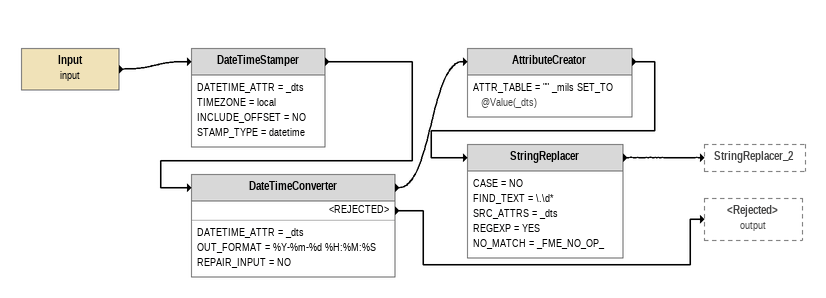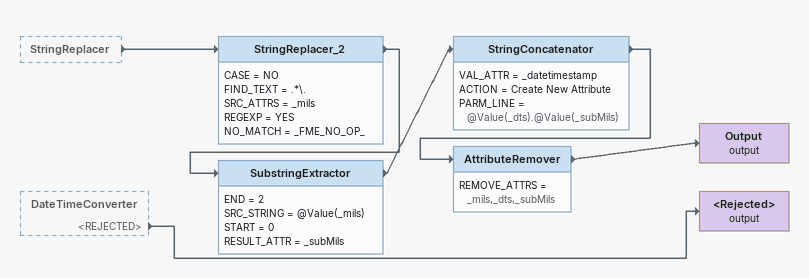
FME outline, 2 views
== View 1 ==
Input (input)
    -> DateTimeStamper
DateTimeStamper
    DATETIME_ATTR = _dts
    TIMEZONE = local
    INCLUDE_OFFSET = NO
    STAMP_TYPE = datetime
    -> DateTimeConverter
DateTimeConverter
    DATETIME_ATTR = _dts
    OUT_FORMAT = %Y-%m-%d %H:%M:%S
    REPAIR_INPUT = NO
    -> AttributeCreator
    <REJECTED> -> <Rejected> (output)
AttributeCreator
    ATTR_TABLE = "" _mils SET_TO @Value(_dts)
    -> StringReplacer
StringReplacer
    CASE = NO
    FIND_TEXT = \.\d*
    SRC_ATTRS = _dts
    REGEXP = YES
    NO_MATCH = _FME_NO_OP_
    -> StringReplacer_2

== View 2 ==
StringReplacer [outside]
    -> StringReplacer_2
DateTimeConverter [outside]
    <REJECTED> -> <Rejected> (output)
StringReplacer_2
    CASE = NO
    FIND_TEXT = .*\.
    SRC_ATTRS = _mils
    REGEXP = YES
    NO_MATCH = _FME_NO_OP_
    -> SubstringExtractor
SubstringExtractor
    END = 2
    SRC_STRING = @Value(_mils)
    START = 0
    RESULT_ATTR = _subMils
    -> StringConcatenator
StringConcatenator
    VAL_ATTR = _datetimestamp
    ACTION = Create New Attribute
    PARM_LINE = @Value(_dts).@Value(_subMils)
    -> AttributeRemover
AttributeRemover
    REMOVE_ATTRS = _mils,_dts,_subMils
    -> Output (output)
Output (output)
<Rejected> (output)
